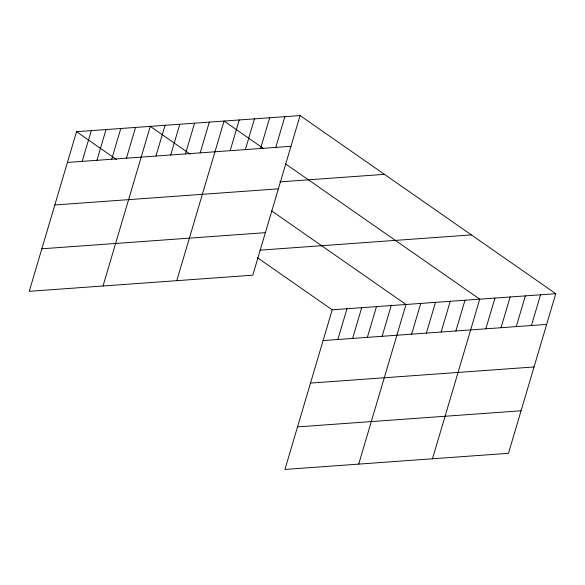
<?xml version="1.0" encoding="UTF-8"?>
<svg xmlns="http://www.w3.org/2000/svg" width="585" height="585" viewBox="0 0 585 585"><rect width="100%" height="100%" fill="white"/><g stroke="black" fill="none" stroke-linecap="round" stroke-linejoin="round"><path stroke-width="0.88" d="M300.068 115.567L76.533 131.691L29.25 291.315L252.786 275.191L300.068 115.567L555.75 293.685L508.467 453.309L284.932 469.433L332.214 309.809L555.75 293.685M82.178 161.372L91.289 130.63M96.934 160.312L106.039 129.563M111.684 159.244L120.795 128.495M126.44 158.184L135.544 127.435M103.018 285.992L150.301 126.367L190.264 154.213M155.946 156.049L165.05 125.307M170.696 154.988L179.807 124.239M185.452 153.921L194.556 123.179M200.209 152.86L209.313 122.111M176.787 280.676L224.07 121.044L263.294 148.378M230.161 150.696L239.265 119.947M245.356 149.599L254.468 118.857M260.559 148.502L269.67 117.76M275.762 147.405L284.866 116.664M337.859 339.49L346.971 308.748M352.616 338.43L361.72 307.681M367.365 337.362L376.477 306.62M382.122 336.302L391.226 305.553M358.7 464.117L405.983 304.492L271.623 210.885M411.628 334.174L420.732 303.425M426.377 333.106L435.489 302.357M441.134 332.039L450.238 301.297M455.891 330.978L464.995 300.229M432.469 458.794L479.751 299.169L285.495 163.844M485.842 328.814L494.947 298.072M501.038 327.717L510.149 296.975M516.241 326.62L525.352 295.878M531.443 325.523L540.547 294.781M67.429 162.44L290.964 146.309M279.805 181.891L384.44 174.345M54.829 204.969L278.365 188.838M41.849 248.786L265.385 232.662M259.989 250.153L471.378 234.907M323.11 340.558L546.646 324.426M310.511 383.087L534.047 366.956M297.531 426.904L521.067 410.78M76.533 131.691L116.503 159.537M257.458 257.736L332.214 309.809"/></g></svg>
